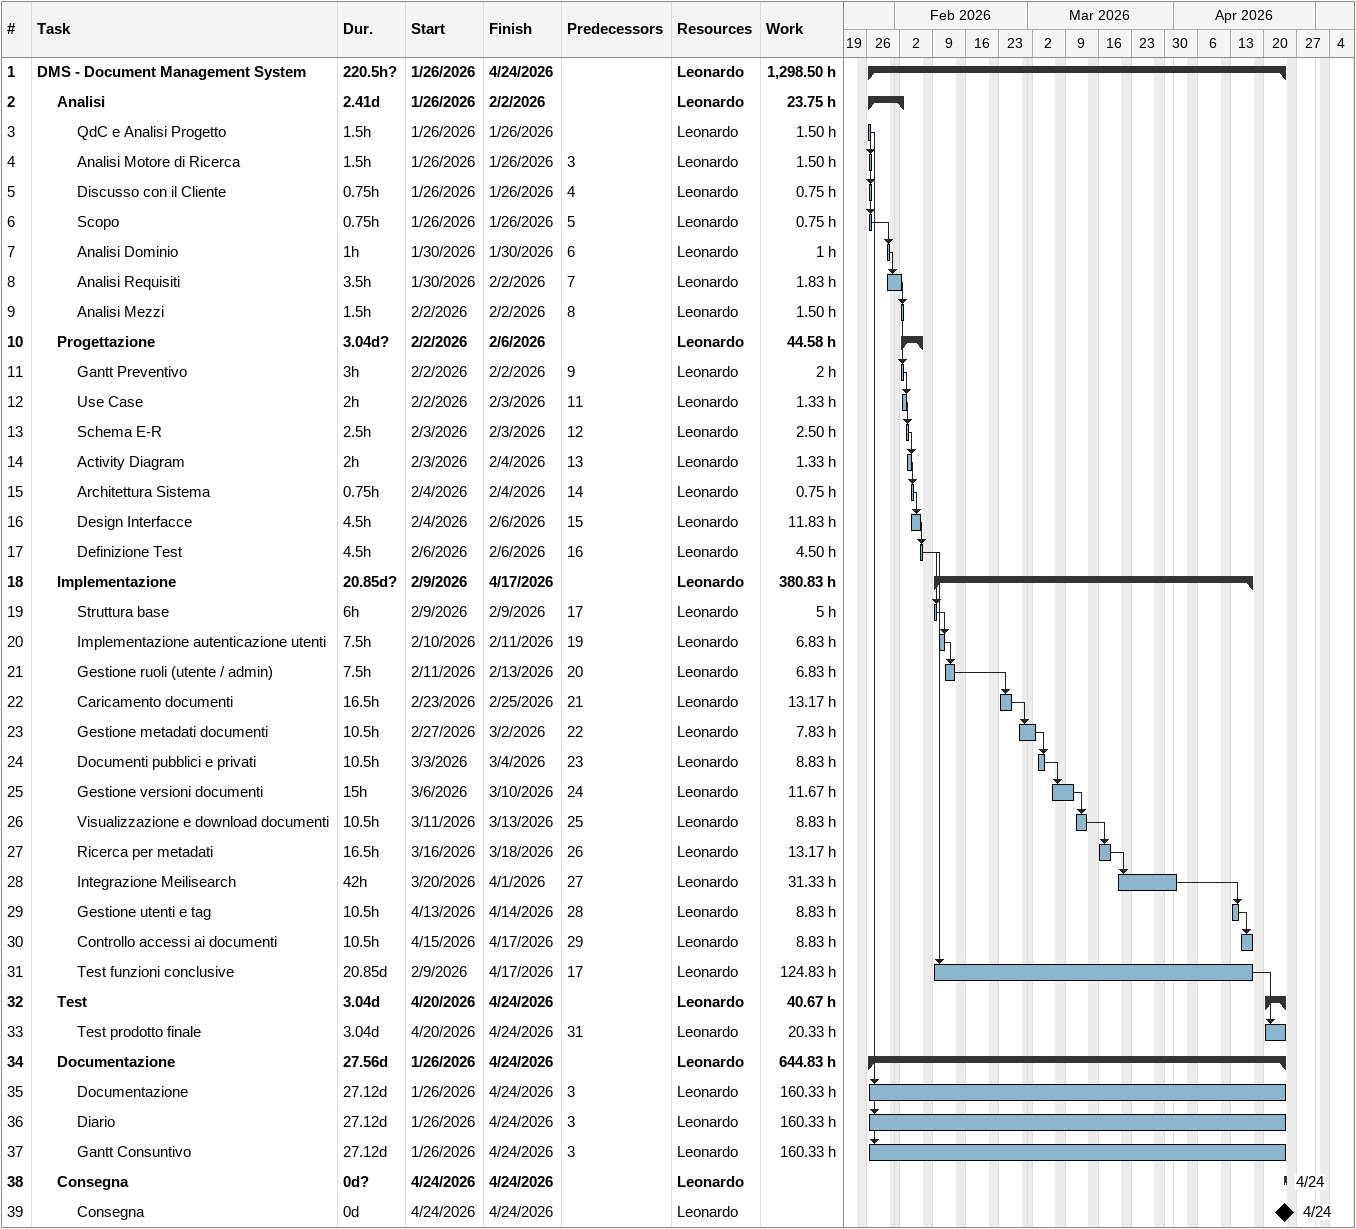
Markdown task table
| ID | Level | Task | Duration | Start | Finish | Predecessors | Resources | Work (h) |
|---|---|---|---|---|---|---|---|---|
| 1 | 1 | **DMS - Document Management System** | 220.5h? | 2026-01-26 | 2026-04-24 |  | Leonardo | 1298.50 |
| 2 | 2 | **Analisi** | 2.41d | 2026-01-26 | 2026-02-02 |  | Leonardo | 23.75 |
| 3 | 3 | QdC e Analisi Progetto | 1.5h | 2026-01-26 | 2026-01-26 |  | Leonardo | 1.50 |
| 4 | 3 | Analisi Motore di Ricerca | 1.5h | 2026-01-26 | 2026-01-26 | 3 | Leonardo | 1.50 |
| 5 | 3 | Discusso con il Cliente | 0.75h | 2026-01-26 | 2026-01-26 | 4 | Leonardo | 0.75 |
| 6 | 3 | Scopo | 0.75h | 2026-01-26 | 2026-01-26 | 5 | Leonardo | 0.75 |
| 7 | 3 | Analisi Dominio | 1h | 2026-01-30 | 2026-01-30 | 6 | Leonardo | 1 |
| 8 | 3 | Analisi Requisiti | 3.5h | 2026-01-30 | 2026-02-02 | 7 | Leonardo | 1.83 |
| 9 | 3 | Analisi Mezzi | 1.5h | 2026-02-02 | 2026-02-02 | 8 | Leonardo | 1.50 |
| 10 | 2 | **Progettazione** | 3.04d? | 2026-02-02 | 2026-02-06 |  | Leonardo | 44.58 |
| 11 | 3 | Gantt Preventivo | 3h | 2026-02-02 | 2026-02-02 | 9 | Leonardo | 2 |
| 12 | 3 | Use Case | 2h | 2026-02-02 | 2026-02-03 | 11 | Leonardo | 1.33 |
| 13 | 3 | Schema E-R | 2.5h | 2026-02-03 | 2026-02-03 | 12 | Leonardo | 2.50 |
| 14 | 3 | Activity Diagram | 2h | 2026-02-03 | 2026-02-04 | 13 | Leonardo | 1.33 |
| 15 | 3 | Architettura Sistema | 0.75h | 2026-02-04 | 2026-02-04 | 14 | Leonardo | 0.75 |
| 16 | 3 | Design Interfacce | 4.5h | 2026-02-04 | 2026-02-06 | 15 | Leonardo | 11.83 |
| 17 | 3 | Definizione Test | 4.5h | 2026-02-06 | 2026-02-06 | 16 | Leonardo | 4.50 |
| 18 | 2 | **Implementazione** | 20.85d? | 2026-02-09 | 2026-04-17 |  | Leonardo | 380.83 |
| 19 | 3 | Struttura base | 6h | 2026-02-09 | 2026-02-09 | 17 | Leonardo | 5 |
| 20 | 3 | Implementazione autenticazione utenti | 7.5h | 2026-02-10 | 2026-02-11 | 19 | Leonardo | 6.83 |
| 21 | 3 | Gestione ruoli (utente / admin) | 7.5h | 2026-02-11 | 2026-02-13 | 20 | Leonardo | 6.83 |
| 22 | 3 | Caricamento documenti | 16.5h | 2026-02-23 | 2026-02-25 | 21 | Leonardo | 13.17 |
| 23 | 3 | Gestione metadati documenti | 10.5h | 2026-02-27 | 2026-03-02 | 22 | Leonardo | 7.83 |
| 24 | 3 | Documenti pubblici e privati | 10.5h | 2026-03-03 | 2026-03-04 | 23 | Leonardo | 8.83 |
| 25 | 3 | Gestione versioni documenti | 15h | 2026-03-06 | 2026-03-10 | 24 | Leonardo | 11.67 |
| 26 | 3 | Visualizzazione e download documenti | 10.5h | 2026-03-11 | 2026-03-13 | 25 | Leonardo | 8.83 |
| 27 | 3 | Ricerca per metadati | 16.5h | 2026-03-16 | 2026-03-18 | 26 | Leonardo | 13.17 |
| 28 | 3 | Integrazione Meilisearch | 42h | 2026-03-20 | 2026-04-01 | 27 | Leonardo | 31.33 |
| 29 | 3 | Gestione utenti e tag | 10.5h | 2026-04-13 | 2026-04-14 | 28 | Leonardo | 8.83 |
| 30 | 3 | Controllo accessi ai documenti | 10.5h | 2026-04-15 | 2026-04-17 | 29 | Leonardo | 8.83 |
| 31 | 3 | Test funzioni conclusive | 20.85d | 2026-02-09 | 2026-04-17 | 17 | Leonardo | 124.83 |
| 32 | 2 | **Test** | 3.04d | 2026-04-20 | 2026-04-24 |  | Leonardo | 40.67 |
| 33 | 3 | Test prodotto finale | 3.04d | 2026-04-20 | 2026-04-24 | 31 | Leonardo | 20.33 |
| 34 | 2 | **Documentazione** | 27.56d | 2026-01-26 | 2026-04-24 |  | Leonardo | 644.83 |
| 35 | 3 | Documentazione | 27.12d | 2026-01-26 | 2026-04-24 | 3 | Leonardo | 160.33 |
| 36 | 3 | Diario | 27.12d | 2026-01-26 | 2026-04-24 | 3 | Leonardo | 160.33 |
| 37 | 3 | Gantt Consuntivo | 27.12d | 2026-01-26 | 2026-04-24 | 3 | Leonardo | 160.33 |
| 38 | 2 | **Consegna** | 0d? | 2026-04-24 | 2026-04-24 |  | Leonardo |  |
| 39 | 3 | Consegna | 0d | 2026-04-24 | 2026-04-24 |  | Leonardo |  |
